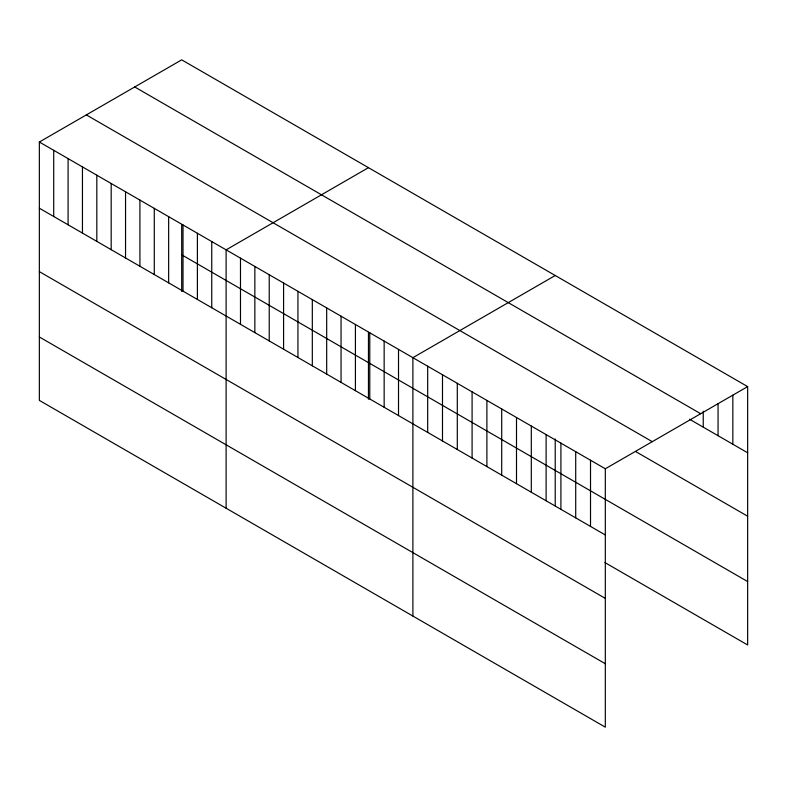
<?xml version="1.0" encoding="UTF-8"?>
<svg xmlns="http://www.w3.org/2000/svg" width="787" height="787" viewBox="0 0 787 787"><rect width="100%" height="100%" fill="white"/><g stroke="black" fill="none" stroke-linecap="round" stroke-linejoin="round"><path stroke-width="1.18" d="M39.35 142.024L605.311 468.777L605.311 727.158L39.35 400.396L39.35 142.024L181.689 59.842L747.65 386.604L747.65 644.976L604.918 562.567M368.454 167.67L226.115 249.853L226.115 508.225M555.219 275.509L412.89 357.682L412.89 616.054M605.311 468.777L747.65 386.604M134.715 86.964L700.676 413.716M689.501 419.215L747.65 452.781M86.324 114.902L652.285 441.664M635.581 451.502L747.65 516.213M181.689 254.801L747.65 581.554M39.35 208.201L605.311 534.963M39.35 271.633L605.311 598.386M39.35 336.974L605.311 663.726M732.845 395.212L732.845 444.242M718.049 403.829L718.049 435.693M703.244 411.217L703.244 427.144M590.516 460.238L590.516 526.414M575.71 451.689L575.71 517.866M560.905 443.14L560.905 509.327M555.219 438.949L555.219 505.825M546.109 434.591L546.109 500.778M531.304 426.052L531.304 492.229M516.498 417.503L516.498 483.69M501.703 408.955L501.703 475.141M486.897 400.416L486.897 466.593M472.092 391.867L472.092 458.044M457.296 383.318L457.296 449.505M442.491 374.769L442.491 440.956M427.685 366.23L427.685 432.407M398.517 349.389L398.517 415.566M384.154 341.096L384.154 407.272M369.782 332.793L369.782 398.979M368.454 332.291L368.454 399.216M355.419 324.5L355.419 390.686M341.056 316.207L341.056 382.393M326.684 307.914L326.684 374.1M312.321 299.621L312.321 365.798M297.948 291.328L297.948 357.505M283.586 283.035L283.586 349.212M269.223 274.732L269.223 340.919M254.85 266.439L254.85 332.626M240.488 258.146L240.488 324.333M211.752 241.56L211.752 307.737M197.389 233.267L197.389 299.444M183.017 224.964L183.017 291.151M181.689 224.462L181.689 291.387M168.654 216.671L168.654 282.858M154.282 208.378L154.282 274.565M139.919 200.085L139.919 266.262M125.546 191.792L125.546 257.969M111.183 183.499L111.183 249.676M96.821 175.196L96.821 241.383M82.448 166.903L82.448 233.09M68.085 158.61L68.085 224.797M53.713 150.317L53.713 216.504"/></g></svg>
